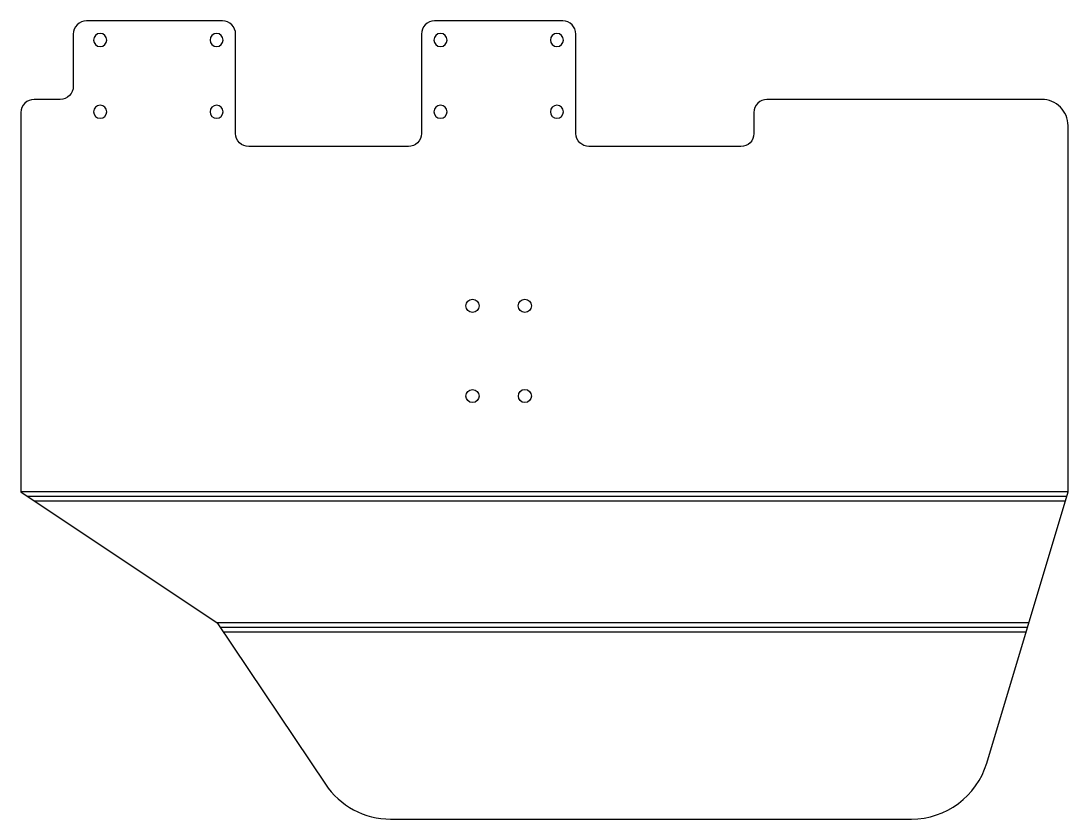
# Model space of a CAD drawing. Extents: x -141 to 259, y 0 to 305.
import ezdxf

# ---------------------------------------------------------------- set-up
doc = ezdxf.new("R2010")
doc.units = 0
doc.header["$MEASUREMENT"] = 0
doc.layers.get('0').update_dxf_attribs({"linetype": 'CONTINUOUS'})
for name, color, linetype in [('BEND', 7, 'CONTINUOUS'), ('BEND_EXTENT', 7, 'CONTINUOUS'), ('INTERIOR_PROFILES', 7, 'CONTINUOUS'), ('OUTER_PROFILES', 7, 'CONTINUOUS')]:
    doc.layers.add(name, color=color, linetype=linetype)

msp = doc.modelspace()

# ---------------------------------------------------------------- linework, layer by layer
at = {"linetype": 'BYBLOCK'}
for centre in [(31.27, 196.13), (51.27, 196.14), (31.28, 161.66), (51.28, 161.67)]:
    msp.add_circle(centre, 2.5, dxfattribs=at)
at = {"layer": 'BEND'}
for p, q in [((258.24, 123.23), (-138.57, 123.23)), ((243.24, 73.23), (-65.04, 73.23))]:
    msp.add_line(p, q, dxfattribs=at)
at = {"layer": 'BEND_EXTENT'}
for p, q in [((258.77, 125), (-141.23, 125)), ((257.71, 121.45), (-135.91, 121.45)), ((243.77, 75), (-66.23, 75)), ((242.71, 71.45), (-63.85, 71.45))]:
    msp.add_line(p, q, dxfattribs=at)
at = {"layer": 'INTERIOR_PROFILES', "extrusion": (0, 0, -1)}
for centre in [(110.96, 297.71), (66.49, 297.71), (-19.04, 297.71), (-63.51, 297.71), (110.96, 270.29), (66.49, 270.29), (-19.04, 270.29), (-63.51, 270.29)]:
    msp.add_circle(centre, 2.5, dxfattribs=at)
at = {"layer": 'OUTER_PROFILES'}
msp.add_lwpolyline([(227.69, 21.38), (258.77, 125), (258.77, 265, 0.414214), (248.77, 275), (143.77, 275, 0.414214), (138.77, 270), (138.77, 262, -0.414214), (133.77, 257), (76.77, 257), (76.77, 257), (75.77, 257, -0.414141), (70.77, 262), (70.77, 300, 0.41418), (65.77, 305), (16.77, 305, 0.414214), (11.77, 300), (11.77, 262, -0.414214), (6.77, 257), (-54.23, 257, -0.414214), (-59.23, 262), (-59.23, 300, 0.414214), (-64.23, 305), (-116.23, 305, 0.414214), (-121.23, 300), (-121.23, 280, -0.414219), (-126.23, 275), (-136.23, 275, 0.414214), (-141.23, 270), (-141.23, 125), (-66.23, 75), (-24.93, 13.31, 0.25026), (0, 0), (198.95, 0, 0.331206)], format="xyb", close=True, dxfattribs=at)

doc.saveas('drawing.dxf')
